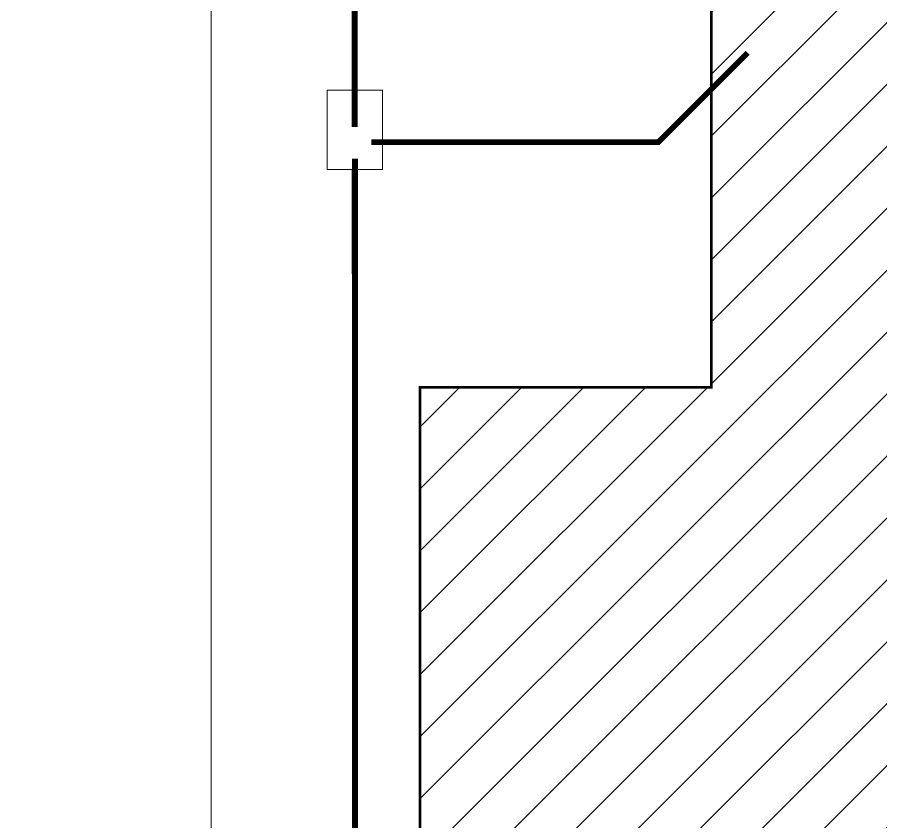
# Model space of a CAD drawing. Header units: millimetres. Extents: x 553474 to 556484, y 6145926 to 6146600.
# Drawn here: x 556126.38 to 556142.02, y 6146177.2 to 6146191.78 of the extents above; entities that cross this region are included whole.
import ezdxf

# ---------------------------------------------------------------- set-up
doc = ezdxf.new("R2010")
doc.units = ezdxf.units.MM
doc.layers.add('8', color=8, linetype='Continuous', lineweight=0)

msp = doc.modelspace()

# ---------------------------------------------------------------- hatches: boundary and pattern name
at = {"layer": '8', "linetype": 'Continuous', "lineweight": 5}
h = msp.add_hatch(dxfattribs=at)
h.set_pattern_fill('ANSI31', color=256, scale=0.25)
h.set_pattern_definition([(45, (2083.9095, 0), (-0.56126600757, 0.56126600757), [])])
h.paths.add_polyline_path([(556157.128, 6146217.756), (556138.957, 6146217.756), (556138.957, 6146185.069), (556133.678, 6146185.069), (556133.678, 6146174.159), (556138.957, 6146174.159), (556138.957, 6146171.372), (556157.128, 6146171.372)])

# ---------------------------------------------------------------- linework, layer by layer
at = {"layer": '8'}
for p, q in [((556132.997, 6146190.455, 9.796), (556131.997, 6146190.455, 9.796)), ((556131.997, 6146190.455, 9.796), (556131.997, 6146189.016, 9.796)), ((556132.997, 6146189.016, 9.796), (556132.997, 6146190.455, 9.796)), ((556132.997, 6146189.016, 9.796), (556131.997, 6146189.016, 9.796))]:
    msp.add_line(p, q, dxfattribs=at)
msp.add_lwpolyline([(556131.555, 6146290.473), (556122.674, 6146281.592), (556093.145, 6146281.592), (556093.145, 6146269.592), (556063.487, 6146269.592), (556063.487, 6146247.591), (556100.172, 6146247.591), (556100.172, 6146204.651), (556129.895, 6146204.651), (556129.895, 6146171.662), (556161.914, 6146171.662), (556161.914, 6146263.087), (556131.526, 6146290.444)], dxfattribs=at)
at = {"layer": '8', "linetype": 'Continuous', "const_width": 0.05}
msp.add_lwpolyline([(556138.957, 6146217.756), (556157.128, 6146217.756), (556157.128, 6146171.372), (556138.957, 6146171.372), (556138.957, 6146174.159), (556133.678, 6146174.159), (556133.678, 6146185.069), (556138.957, 6146185.069), (556138.957, 6146217.756)], dxfattribs=at)
at = {"layer": '8', "elevation": 9.796}
for points, const_width in [([(556132.497, 6146201.281), (556132.497, 6146189.789)], 0.11), ([(556132.797, 6146189.514), (556137.997, 6146189.514), (556139.615, 6146191.133)], 0.1), ([(556132.5, 6146189.216), (556132.5, 6146171.637)], 0.11), ([(556132.497, 6146189.016), (556132.497, 6146187.122)], 0.11)]:
    msp.add_lwpolyline(points, dxfattribs=dict(at, const_width=const_width))

doc.saveas('drawing.dxf')
